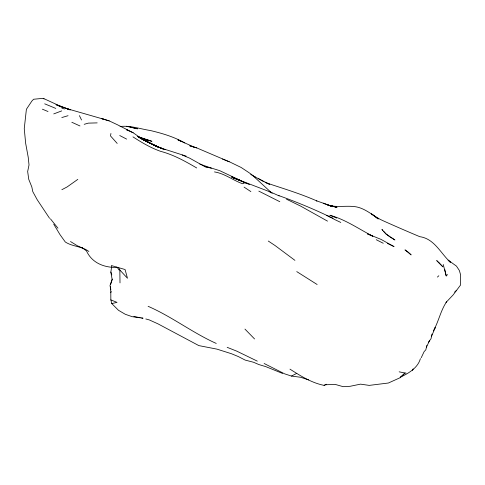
<?xml version="1.0" encoding="UTF-8"?>
<svg xmlns="http://www.w3.org/2000/svg" width="485" height="485" viewBox="0 0 485 485"><rect width="100%" height="100%" fill="white"/><g stroke="black" fill="none" stroke-linecap="round" stroke-linejoin="round"><path stroke-width="0.73" d="M110.792 289.866L110.01 285.513L112.108 279.342L110.853 272.055L111.732 266.21M420.416 358.609C417.943 367.691 408.813 373.25 400.713 376.984L400.155 377.706L388.37 383.017L369.212 385.393L360.513 384.144L350.097 386.296L343.15 386.672L335.226 384.411L325.253 384.769L324.113 385.375C311.576 382.901 300.603 375.93 289.969 369.146M110.932 133.472L110.507 135.933L117.194 143.427M431.971 334.08L431.026 338.706L428.479 342.21M431.644 335.414L431.347 336.742L435.336 327.405L434.305 329.188M426.861 345.423L425.812 349.812L424.114 351.643L421.235 357.706M110.677 284.343L112.35 279.087M412.511 370.461L413.129 368.885M426.442 347.102L429.704 340.3M141.638 317.954L143.051 318.215L132.144 316.675L125.282 314.28L118.485 310.291L111.768 303.568L110.841 299.875L110.798 292.546L111.338 291.57M446.606 301.779C440.519 310.703 438.67 321.652 433.323 330.909M118.746 269.854L119.546 268.738M443.235 264.483L446.218 275.935L447.528 274.577M445.976 302.488L453.099 294.965L460.532 285.065L460.574 274.752L459.368 270.521L456.476 266.126L448.122 260.118L450.28 262.227M400.155 377.706L405.005 373.013L406.054 373.129M437.415 277.087L438.822 275.753M400.713 376.984L405.005 373.013L399.155 371.831M454.597 292.091L456.634 290.266M77.818 179.371L67.148 186.919L61.85 189.714M264.137 363.495L284.604 373.832L291.467 376.075L296.765 373.365M324.113 385.375L326.647 384.241M53.744 113.908L61.716 110.901M61.795 117.552L68.052 115.703M84.184 124.318L88.282 123.135L97.182 122.887M244.21 183.342L242.512 183.724C232.921 180.281 224.731 173.509 214.479 171.914M111.768 303.568L117.018 302.385L110.841 299.875M120.068 126.488C130.368 125.33 140.268 128.955 150.326 130.513C162.269 133.351 174.073 136.849 184.803 142.942M70.046 109.895L58.267 105.245L43.22 98.328L33.604 99.249L31.834 101.104L26.396 109.27L24.25 128.634L25.656 143.305L28.221 157.255L29.021 164.936L27.663 171.514L28.754 179.353L31.828 186.974L32.792 191.636L37.206 199.723L49.573 218.311M291.467 376.075L300.548 377.251L308.612 379.894M118.025 267.453C105.057 267.902 92.271 263.573 86.463 250.884L81.722 247.386M328.418 205.331C337.105 207.501 345.963 205.567 354.759 206.616C365.623 208.023 373.244 216.383 382.853 220.633C395.069 226.131 407.509 231.521 419.767 236.674C434.342 238.656 440.586 253.225 450.353 262.239M329.006 205.525L335.881 206.913L327.811 205.052M133.842 316.517L140.22 317.693M182.202 155.036L189.677 158.165L204.87 166.67L211.757 168.18L219.656 170.635L241.142 180.802L271.655 192.503M204.87 166.67L211.405 168.143L199.753 164.039M126.385 126.245L137.461 128.84L128.871 126.627M142.505 138.868L146.767 139.88L142.638 138.819M327.787 205.058L337.02 207.404L330.146 205.61L316.432 200.79L316.923 200.972C300.057 193.497 282.391 188.307 265.004 182.433M142.056 138.68L150.01 140.741L142.214 138.649M111.326 265.544L125.063 269.527L127.476 278.257L119.843 270.024L116.527 267.096M88.876 251.485C81.935 246.131 72.538 246.762 65.281 241.985L60.001 234.625L53.732 224.179M145.809 318.966L149.247 319.9L157.922 323.822L198.82 345.599L217.001 349.145L231.509 353.747L238.347 356.572L245.167 360.088L253.54 362.259L258.893 364.568L265.762 366.624L282.603 373.456M142.196 138.649L151.926 141.323L137.34 136.376M160.098 147.798L186.143 156.109M109.252 120.91L101.929 118.686L109.252 120.91L117.194 124.645L133.151 132.751L143.815 140.213L139.929 137.558L146.731 141.638L158.068 147.052L146.731 141.638L139.14 137.291M196.783 147.913L189.914 145.852L196.783 147.913L229.211 161.748M160.001 147.779L162.366 148.489L153.557 144.973L159.413 147.598L138.934 137.273M104.821 119.546L65.433 108.228L70.367 109.822L56.005 104.663L62.298 107.494M61.91 108.149L64.553 108.979M231.854 177.146L246.968 183.469M163.13 149.028L160.389 148.01L165.07 149.683M278.487 195.479C297.099 202.16 315.468 209.744 333.219 218.486L329.091 216.71M138.201 136.788L147.204 140.068L145.057 139.28M232.091 177.146L233.976 177.843L231.921 177.037M332.504 206.713L323.289 203.221L324.774 203.791M227.174 347.333L236.801 351.164L257.28 361.125M326.375 215.37L329.145 216.468M232.83 177.486L240.821 180.675L233.364 177.589L237.874 179.783M222.433 159.031L229.872 162.008L241.172 167.483L248.017 172.017L251.6 174.497L272.176 193.388M266.944 183.221L269.533 184.27L253.237 176.049M55.793 108.41L44.705 103.832M336.693 218.056L329.849 215.225C345.466 219.505 358.627 228.871 372.813 236.231L367.394 233.855L381.083 239.414L394.056 246.604L387.406 243.428M42.401 109.192L48.009 111.52M231.812 177.043L246.034 183.136M181.917 141.644L177.965 139.898L194.194 147.125M82.432 248.011L77.297 245.731L70.501 241.536M271.891 192.63L279.184 195.916M286.477 199.196L300.651 206.101L327.514 221.136M71.841 122.268L79.976 125.961M133.151 132.751L126.318 129.647L128.719 130.744M138.649 137.085L143.33 139.213L139.231 137.31M258.82 191.126L279.809 201.705M216.249 343.435C192.612 332.831 171.914 316.687 148.113 306.308M333.644 219.062L340.803 222.457M159.413 147.598L148.495 142.323M139.638 137.661L148.434 142.287L138.843 137.267M247.653 183.785L249.448 184.664M196.716 167.974C185.179 161.232 173.618 154.757 160.547 151.32C150.714 147.852 141.687 142.517 132.969 136.873M376.245 239.717L383.229 243.252M119.716 135.521L126.64 139.104M390.407 237.213L394.911 239.966L386.03 233.958L383.562 231.381M250.696 174.454L255.613 177.158M258.196 178.492L263.767 181.711M140.177 137.746L146.124 141.293M317.135 284.507L296.753 271.612M244.082 187.131L250.872 191.599M268.29 241.039L275.08 245.555L294.928 260.354M269.163 191.423L270.333 192.321M43.22 98.328L44.05 98.964M389.807 236.892L386.03 233.958L381.938 229.441L382.695 230.387M244.949 329.091L254.558 338.954M57.97 228.205L50.446 218.838M79.419 115.624L81.541 119.989M110.853 272.055L111.811 274.916M444.787 269.508L446.218 275.935M110.598 286.714L110.798 292.546M119.843 270.024L120.001 282.894M235.94 178.783L233.909 177.946L235.94 178.783M408.4 252.297L404.987 249.878L411.147 254.904L408.4 252.297M373.947 215.692L371.492 213.879L378.258 218.971L373.947 215.692M439.246 263.088L436.7 260.572L442.914 266.841L439.246 263.088"/></g></svg>
